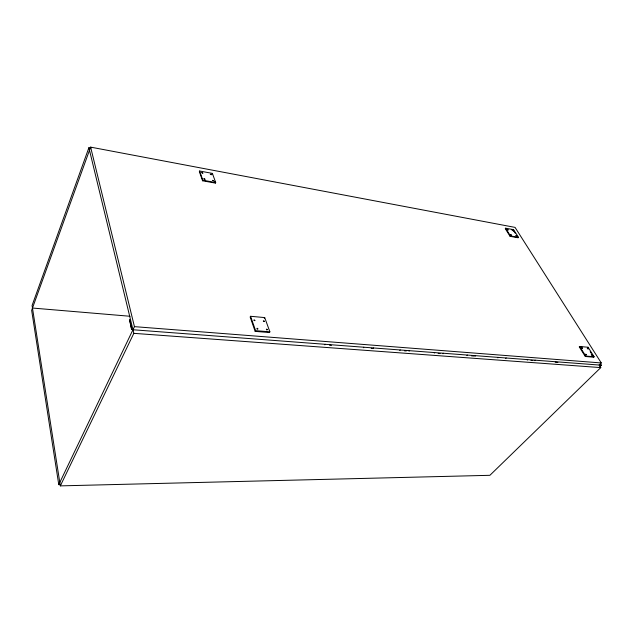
<?xml version="1.0" encoding="UTF-8"?>
<svg xmlns="http://www.w3.org/2000/svg" width="633" height="633" viewBox="0 0 633 633"><rect width="100%" height="100%" fill="white"/><g stroke="black" fill="none" stroke-linecap="round" stroke-linejoin="round"><path stroke-width="0.95" d="M90.82 148.098L88.881 147.726L32.077 305.525L60.325 485.875L489.895 475.312L600.78 367.607L599.15 365.035L601.287 362.946L515.056 227.397L90.622 147.125L31.65 310.328L58.766 484.641L60.736 484.593M199.617 171.013L199.348 171.583L202.56 180.785L215.418 183.103L215.695 182.533L212.387 173.395L199.617 171.013L202.837 180.207L202.56 180.785M131.617 329.397L129.615 319.847L131.617 329.397L133.555 329.548M58.766 484.641L134.441 326.644L90.622 147.125M60.325 485.875L133.824 333.338L88.881 147.726M212.11 173.964L212.387 173.395M250.573 316.286L250.146 316.998L255.162 331.375L269.429 332.531L269.872 331.827L264.713 317.584L250.573 316.286L255.597 330.663L255.162 331.375M264.285 318.288L264.713 317.584M324.84 344.835L325.212 344.305M363.405 347.739L363.785 347.224M373.549 347.96L373.169 348.474L371.215 348.324M399.819 350.484L400.214 349.978M505.609 228.196L505.269 228.632L510.079 236.331L518.134 237.779L518.482 237.351L513.632 229.7L505.609 228.196L510.427 235.895L518.482 237.351M409.053 351.173L409.448 350.682M513.632 229.7L513.292 230.127L511.511 229.795M510.079 236.331L510.427 235.895M434.27 353.072L434.673 352.589M443.005 353.728L443.409 353.246M466.901 355.532L467.312 355.058M475.185 356.15L475.597 355.683M497.855 357.859L498.266 357.4M505.72 358.452L506.139 357.993M527.257 360.074L527.677 359.623M534.743 360.636L535.162 360.193M579.298 346.916L579.717 346.488L588.089 347.256L594.102 356.751L593.683 357.178L585.288 356.482L579.298 346.916L582.091 347.169M587.669 347.675L588.089 347.256M585.288 356.482L585.715 356.055L594.102 356.751M599.934 366.578L601.35 365.201L600.298 363.54M133.824 333.338L600.78 367.607M132.954 329.753L601.35 365.201M329.54 345.191L331.423 345.333M404.44 350.824L406.283 350.967M438.155 353.364L440.093 353.515M471.506 355.873L474.267 356.086M531 360.351L532.867 360.494M555.228 362.179L557.895 362.377M134.441 326.644L601.287 362.946M255.597 330.663L269.872 331.827M32.473 308.042L130.018 316.263M202.837 180.207L215.695 182.533M513.774 230.895L515.23 233.189M590.178 351.631L591.175 353.214M592.678 355.588L593.683 357.178M579.717 346.488L585.715 356.055M214.753 181.275L215.418 183.103M592.116 355.255L591.333 354.694L592.116 355.255M588.104 348.918L587.321 348.356L588.104 348.918M586.522 354.789L585.739 354.227L586.522 354.789M582.526 348.419L581.743 347.857L582.526 348.419M267.348 329.682C265.947 330.845 266.153 327.736 267.348 329.682M264.317 321.295C262.924 322.426 263.138 319.372 264.317 321.295M257.853 328.899C256.42 330.07 256.65 326.937 257.853 328.899M254.87 320.456C253.453 321.596 253.691 318.518 254.87 320.456M516.71 236.03L515.974 235.571L516.71 236.03M513.482 230.926L512.746 230.459L513.482 230.926M511.345 235.057L510.609 234.59L511.337 235.112M508.133 229.929L507.389 229.463L508.133 229.929M213.543 180.801L212.506 180.35L213.543 180.801M211.343 174.7L210.314 174.249L211.343 174.7M204.981 179.242L203.937 178.791L204.981 179.242M202.829 173.118L201.785 172.667L202.829 173.118"/></g></svg>
